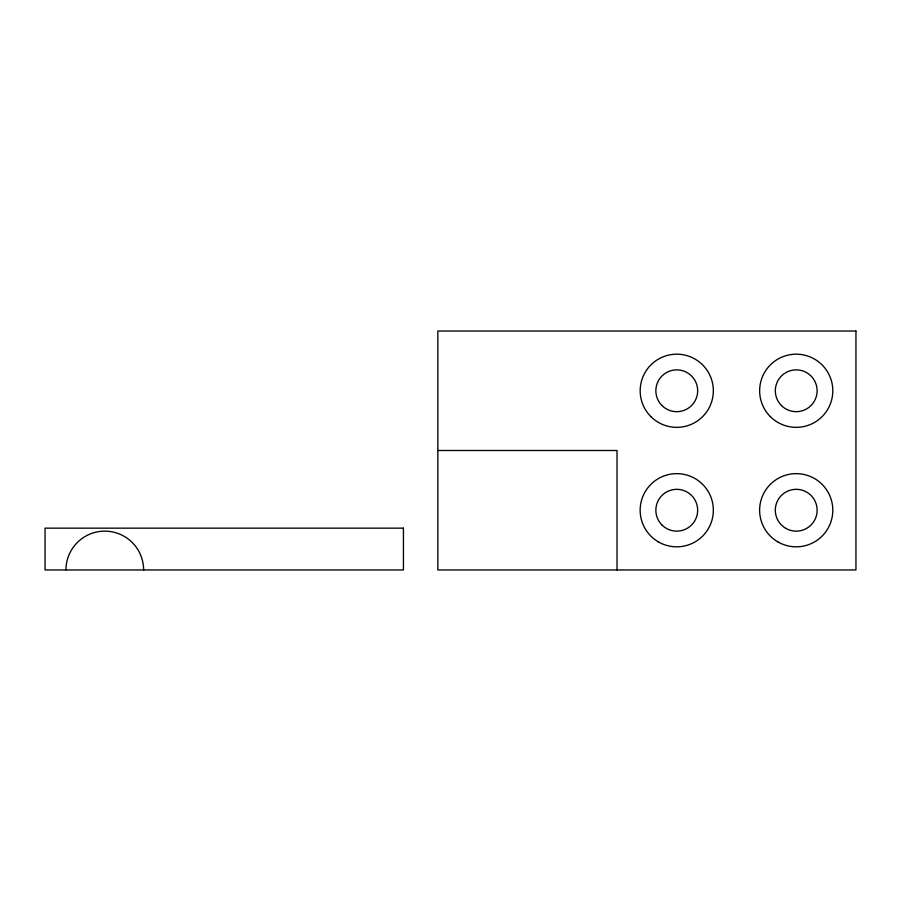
<?xml version="1.0" encoding="UTF-8"?>
<svg xmlns="http://www.w3.org/2000/svg" width="901" height="901" viewBox="0 0 901 901"><rect width="100%" height="100%" fill="white"/><g stroke="black" fill="none" stroke-linecap="round" stroke-linejoin="round"><path stroke-width="1.35" d="M437.841 450.5L617.027 450.5L617.027 569.961M65.953 569.961A38.822 38.822 0 0 1 104.775 531.139A38.822 38.822 0 0 1 143.608 569.961M855.95 331.039L437.841 331.039L437.841 569.961L855.95 569.961L855.95 331.039M403.434 528.155L45.05 528.155L45.05 569.961L403.434 569.961L403.434 528.155M661.976 405.551A20.903 20.903 0 0 0 696.957 396.181A20.903 20.903 0 0 0 671.346 370.581A20.903 20.903 0 0 0 661.976 405.551M781.437 405.551A20.903 20.903 0 0 0 816.407 396.181A20.903 20.903 0 0 0 790.808 370.581A20.903 20.903 0 0 0 781.437 405.551M785.762 528.335A20.903 20.903 0 0 0 817.128 510.225A20.903 20.903 0 0 0 785.762 492.126A20.903 20.903 0 0 0 785.762 528.335M661.976 525.013A20.903 20.903 0 0 0 696.957 515.642A20.903 20.903 0 0 0 671.346 490.043A20.903 20.903 0 0 0 661.976 525.013M777.923 541.918A36.581 36.581 0 0 0 832.806 510.225A36.581 36.581 0 0 0 777.923 478.544A36.581 36.581 0 0 0 777.923 541.918M770.355 416.634A36.581 36.581 0 0 0 831.555 400.235A36.581 36.581 0 0 0 786.753 355.433A36.581 36.581 0 0 0 770.355 416.634M658.462 541.918A36.581 36.581 0 0 0 713.344 510.225A36.581 36.581 0 0 0 658.462 478.544A36.581 36.581 0 0 0 658.462 541.918M650.894 416.634A36.581 36.581 0 0 0 712.094 400.235A36.581 36.581 0 0 0 667.292 355.433A36.581 36.581 0 0 0 650.894 416.634"/></g></svg>
